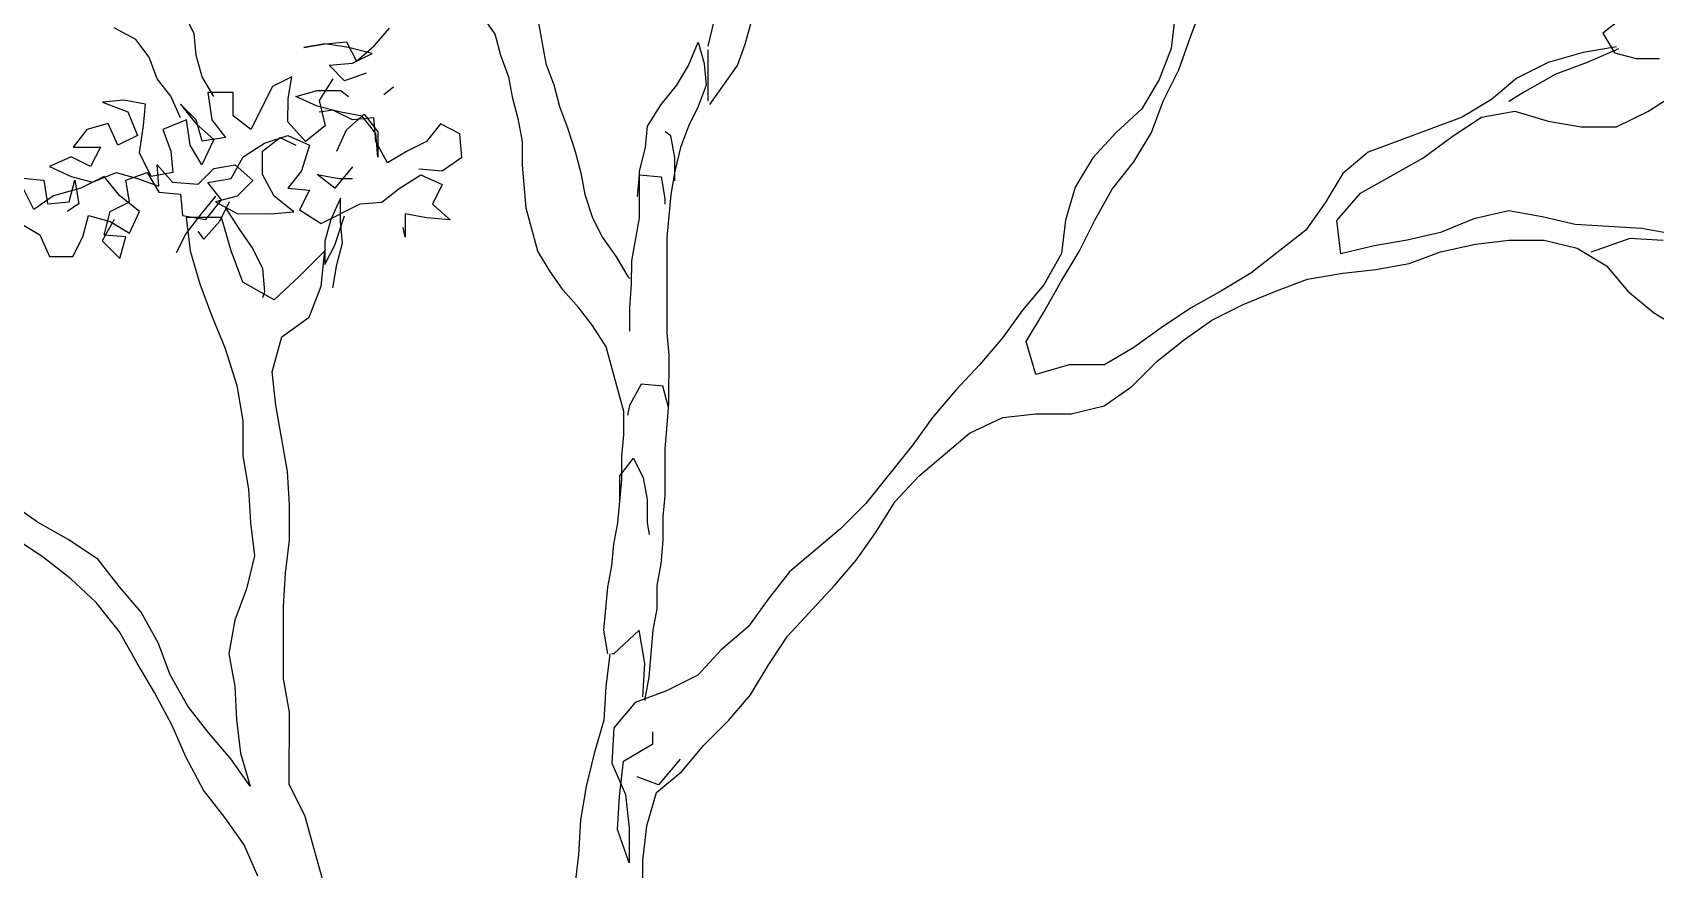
# Model space of a CAD drawing. Header units: millimetres. Extents: x 684983 to 685377, y 990360 to 990509.
# Drawn here: x 685172.297 to 685173.495, y 990437.084 to 990437.702 of the extents above; entities that cross this region are included whole.
import ezdxf

# ---------------------------------------------------------------- set-up
doc = ezdxf.new("R2010")
doc.units = ezdxf.units.MM
doc.layers.add('TEAK', color=7, linetype='Continuous')

# ---------------------------------------------------------------- blocks, each defined once
blk = doc.blocks.new('A$C25655A80')
for p, q in [((0.27517, 1.31193), (0.2713, 1.27924)), ((0.03385, 1.27081), (0.03866, 1.28234)), ((0.03866, 1.28234), (0.04154, 1.27176)), ((0.2713, 1.27924), (0.26551, 1.26387)), ((0.02807, 1.2612), (0.03385, 1.27081)), ((0.04154, 1.27176), (0.04249, 1.26119)), ((0.26551, 1.26387), (0.25685, 1.24946)), ((0.02037, 1.2516), (0.02807, 1.2612)), ((0.04249, 1.26119), (0.03864, 1.25062)), ((0.01363, 1.24103), (0.02037, 1.2516)), ((0.03864, 1.25062), (0.03382, 1.24101)), ((0.25685, 1.24946), (0.24434, 1.23793)), ((0.01266, 1.23045), (0.01363, 1.24103)), ((0.03382, 1.24101), (0.02997, 1.23044)), ((0.24434, 1.23793), (0.2328, 1.22545)), ((0.00977, 1.21892), (0.01266, 1.23045)), ((0.02997, 1.23044), (0.02707, 1.21891)), ((0.2328, 1.22545), (0.22413, 1.21104)), ((0.00975, 1.19585), (0.00977, 1.21892)), ((0.02707, 1.21891), (0.02514, 1.20737)), ((0.02514, 1.20737), (0.0232, 1.18623)), ((0.22413, 1.21104), (0.21931, 1.1947)), ((-0.21328, 1.19605), (-0.21137, 1.17971)), ((-0.19597, 1.19604), (-0.21328, 1.19605)), ((-0.19118, 1.17969), (-0.19597, 1.19604)), ((0.00588, 1.17471), (0.00975, 1.19585)), ((0.21931, 1.1947), (0.21737, 1.17836)), ((0.0232, 1.18623), (0.02315, 1.13912)), ((0.40386, 1.17915), (0.42117, 1.18298)), ((0.42117, 1.18298), (0.43752, 1.18488)), ((0.43752, 1.18488), (0.45482, 1.18487)), ((0.45482, 1.18487), (0.47116, 1.18101)), ((-0.21137, 1.17971), (-0.20658, 1.16336)), ((-0.18543, 1.16431), (-0.19118, 1.17969)), ((-0.14504, 1.17965), (-0.15755, 1.16716)), ((-0.14698, 1.16235), (-0.14504, 1.17965)), ((0.00587, 1.16317), (0.00588, 1.17471)), ((0.21737, 1.17836), (0.20871, 1.16298)), ((0.38848, 1.17339), (0.40386, 1.17915)), ((0.47116, 1.18101), (0.48557, 1.17234)), ((-0.15755, 1.16716), (-0.17005, 1.15564)), ((0.33848, 1.16575), (0.35579, 1.16862)), ((0.35579, 1.16862), (0.37213, 1.17053)), ((0.37213, 1.17053), (0.38848, 1.17339)), ((0.48557, 1.17234), (0.49613, 1.15984)), ((-0.20658, 1.16336), (-0.20082, 1.14798)), ((-0.17005, 1.15564), (-0.18543, 1.16431)), ((-0.15276, 1.14697), (-0.14698, 1.16235)), ((0.0049, 1.15164), (0.00587, 1.16317)), ((0.20871, 1.16298), (0.19812, 1.1505)), ((0.30675, 1.15328), (0.3231, 1.16)), ((0.3231, 1.16), (0.33848, 1.16575)), ((0.49613, 1.15984), (0.50862, 1.14925)), ((0.00489, 1.1401), (0.0049, 1.15164)), ((0.19812, 1.1505), (0.18849, 1.13705)), ((0.29136, 1.14561), (0.30675, 1.15328)), ((-0.20082, 1.14798), (-0.19411, 1.13163)), ((-0.16623, 1.13737), (-0.15276, 1.14697)), ((0.27789, 1.136), (0.29136, 1.14561)), ((0.50862, 1.14925), (0.52303, 1.14059)), ((-0.17105, 1.12007), (-0.16623, 1.13737)), ((0.02315, 1.13912), (0.0241, 1.12855)), ((0.18849, 1.13705), (0.17695, 1.1236)), ((0.26443, 1.12544), (0.27789, 1.136)), ((-0.19411, 1.13163), (-0.18836, 1.11336)), ((0.0241, 1.12855), (0.02408, 1.10451)), ((-0.16914, 1.10373), (-0.17105, 1.12007)), ((0.17695, 1.1236), (0.1654, 1.11111)), ((0.25192, 1.11296), (0.26443, 1.12544)), ((-0.18836, 1.11336), (-0.18549, 1.09605)), ((0.1654, 1.11111), (0.15385, 1.09767)), ((0.23845, 1.10336), (0.25192, 1.11296)), ((-0.1634, 1.07104), (-0.16914, 1.10373)), ((0.02408, 1.10451), (0.02311, 1.09394)), ((0.22211, 1.09953), (0.23845, 1.10336)), ((-0.18549, 1.09605), (-0.18551, 1.07875)), ((0.15385, 1.09767), (0.14423, 1.08422)), ((0.17211, 1.08996), (0.18846, 1.09763)), ((0.18846, 1.09763), (0.2048, 1.09954)), ((0.2048, 1.09954), (0.22211, 1.09953)), ((0.02311, 1.09394), (0.02214, 1.08241)), ((0.1471, 1.06883), (0.17211, 1.08996)), ((-0.18551, 1.07875), (-0.18264, 1.06241)), ((0.02214, 1.08241), (0.02212, 1.05933)), ((0.14423, 1.08422), (0.12113, 1.0554)), ((-0.16246, 1.0547), (-0.1634, 1.07104)), ((-0.18264, 1.06241), (-0.18169, 1.04606)), ((0.13555, 1.05635), (0.1471, 1.06883)), ((-0.28647, 1.04616), (-0.29992, 1.05578)), ((-0.16247, 1.03739), (-0.16246, 1.0547)), ((0.02212, 1.05933), (0.02115, 1.04876)), ((0.12113, 1.0554), (0.10862, 1.04291)), ((0.12592, 1.04097), (0.13555, 1.05635)), ((0.02115, 1.04876), (0.02114, 1.03723)), ((-0.2836, 1.02885), (-0.29801, 1.03848)), ((-0.2711, 1.03749), (-0.28647, 1.04616)), ((-0.18169, 1.04606), (-0.17978, 1.02972)), ((0.10862, 1.04291), (0.08361, 1.02179)), ((0.1163, 1.02753), (0.12592, 1.04097)), ((-0.25669, 1.02787), (-0.2711, 1.03749)), ((-0.16441, 1.02105), (-0.16247, 1.03739)), ((0.02114, 1.03723), (0.02016, 1.02569)), ((-0.27016, 1.01827), (-0.2836, 1.02885)), ((-0.24613, 1.0144), (-0.25669, 1.02787)), ((-0.17978, 1.02972), (-0.18364, 1.01338)), ((0.02016, 1.02569), (0.01823, 1.01512)), ((0.10571, 1.01504), (0.1163, 1.02753)), ((-0.25767, 1.00672), (-0.27016, 1.01827)), ((-0.23556, 1.00189), (-0.24613, 1.0144)), ((-0.16539, 1.00471), (-0.16441, 1.02105)), ((0.01823, 1.01512), (0.01822, 1.00358)), ((0.08361, 1.02179), (0.07302, 1.00834)), ((0.08262, 0.99007), (0.10571, 1.01504)), ((-0.24615, 0.99229), (-0.25767, 1.00672)), ((-0.18364, 1.01338), (-0.18942, 0.998)), ((0.07302, 1.00834), (0.0634, 0.99489)), ((-0.22693, 0.9865), (-0.23556, 1.00189)), ((-0.16542, 0.96914), (-0.16539, 1.00471)), ((0.01822, 1.00358), (0.01629, 0.99301)), ((-0.23751, 0.9769), (-0.24615, 0.99229)), ((-0.18942, 0.998), (-0.19232, 0.98167)), ((0.00956, 0.99302), (-0.00295, 0.98149)), ((0.01243, 0.97667), (0.00956, 0.99302)), ((0.01629, 0.99301), (0.01435, 0.96994)), ((0.0634, 0.99489), (0.04993, 0.98337)), ((-0.22117, 0.97112), (-0.22693, 0.9865)), ((0.04993, 0.98337), (0.03838, 0.97088)), ((0.07299, 0.97565), (0.08262, 0.99007)), ((-0.22887, 0.96247), (-0.23751, 0.9769)), ((-0.19232, 0.98167), (-0.18945, 0.96532)), ((-0.00487, 0.98149), (-0.00681, 0.96515)), ((-0.00295, 0.98149), (-0.00391, 0.98149)), ((0.01145, 0.96033), (0.01243, 0.97667)), ((0.06433, 0.96124), (0.07299, 0.97565)), ((-0.21253, 0.95573), (-0.22117, 0.97112)), ((-0.16255, 0.9528), (-0.16542, 0.96914)), ((0.01435, 0.96994), (0.01241, 0.95937)), ((0.03838, 0.97088), (0.02299, 0.9632)), ((-0.22023, 0.94612), (-0.22887, 0.96247)), ((-0.18945, 0.96532), (-0.18851, 0.94898)), ((-0.00681, 0.96515), (-0.00778, 0.94881)), ((0.02299, 0.9632), (0.00761, 0.95745)), ((0.01241, 0.95937), (0.01241, 0.95841)), ((0.05374, 0.94876), (0.06433, 0.96124)), ((-0.20197, 0.94226), (-0.21253, 0.95573)), ((-0.16258, 0.91723), (-0.16255, 0.9528)), ((0.00761, 0.95745), (-0.00298, 0.94496)), ((-0.21352, 0.93074), (-0.22023, 0.94612)), ((-0.18851, 0.94898), (-0.1866, 0.93263)), ((-0.00778, 0.94881), (-0.0126, 0.93247)), ((-0.00298, 0.94496), (-0.00396, 0.92766)), ((0.01624, 0.93725), (0.01624, 0.94302)), ((0.04123, 0.93627), (0.05374, 0.94876)), ((-0.19141, 0.92975), (-0.20197, 0.94226)), ((0.00181, 0.92862), (0.01624, 0.93725)), ((0.03065, 0.92378), (0.04123, 0.93627)), ((-0.20488, 0.91439), (-0.21352, 0.93074)), ((-0.18181, 0.91629), (-0.19141, 0.92975)), ((-0.1866, 0.93263), (-0.18181, 0.91629)), ((-0.0126, 0.93247), (-0.01646, 0.91614)), ((-0.00396, 0.92766), (0.00276, 0.91227)), ((-0.00013, 0.91131), (0.00181, 0.92862)), ((0.02969, 0.92955), (0.0191, 0.91706)), ((0.0191, 0.91706), (0.00853, 0.92092)), ((0.01814, 0.91322), (0.03065, 0.92378)), ((-0.19432, 0.90092), (-0.20488, 0.91439)), ((-0.15491, 0.90184), (-0.16258, 0.91723)), ((-0.01646, 0.91614), (-0.01936, 0.8998)), ((-0.0011, 0.89497), (-0.00013, 0.91131)), ((0.00276, 0.91227), (0.00467, 0.89593)), ((0.01332, 0.89688), (0.01814, 0.91322)), ((-0.18472, 0.88745), (-0.19432, 0.90092)), ((-0.14532, 0.86723), (-0.15491, 0.90184)), ((-0.01936, 0.8998), (-0.02034, 0.88249)), ((0.00465, 0.87863), (-0.0011, 0.89497)), ((0.00467, 0.89593), (0.00465, 0.87863)), ((0.01138, 0.87958), (0.01332, 0.89688)), ((-0.178, 0.87206), (-0.18472, 0.88745)), ((-0.02034, 0.88249), (-0.02228, 0.86615)), ((0.01135, 0.84497), (0.01138, 0.87958))]:
    blk.add_line(p, q)
at = {"color": 62}
for p, q in [((0.28092, 1.285), (0.29248, 1.31575)), ((-0.04207, 1.30356), (-0.03633, 1.27184)), ((-0.20935, 1.28641), (-0.21415, 1.29603)), ((-0.06131, 1.28628), (-0.06803, 1.2959)), ((-0.23819, 1.28356), (-0.24876, 1.28933)), ((-0.2084, 1.27584), (-0.20935, 1.28641)), ((-0.12091, 1.28056), (-0.11321, 1.28921)), ((-0.05843, 1.2757), (-0.06131, 1.28628)), ((0.04347, 1.28041), (0.04636, 1.29195)), ((0.06173, 1.28136), (0.06463, 1.29193)), ((0.49241, 1.29346), (0.48375, 1.28674)), ((0.48375, 1.28674), (0.48951, 1.27712)), ((-0.23147, 1.2749), (-0.23819, 1.28356)), ((-0.15552, 1.27964), (-0.14494, 1.28155)), ((-0.14494, 1.28155), (-0.15552, 1.27964)), ((-0.14494, 1.28155), (-0.13437, 1.2825)), ((-0.13341, 1.27962), (-0.14494, 1.28155)), ((-0.13437, 1.2825), (-0.12957, 1.27288)), ((-0.12188, 1.27672), (-0.13341, 1.27962)), ((-0.12957, 1.27288), (-0.12091, 1.28056)), ((0.04344, 1.2535), (0.04347, 1.27849)), ((0.05788, 1.27079), (0.06173, 1.28136)), ((0.27513, 1.26867), (0.28092, 1.285)), ((0.49047, 1.28001), (0.47413, 1.27714)), ((0.49143, 1.27904), (0.47605, 1.27233)), ((-0.22763, 1.26432), (-0.23147, 1.2749)), ((-0.20552, 1.26526), (-0.2084, 1.27584)), ((-0.14303, 1.27097), (-0.1315, 1.27192)), ((-0.13535, 1.26327), (-0.14303, 1.27097)), ((-0.1315, 1.27192), (-0.12188, 1.27672)), ((-0.0546, 1.26512), (-0.05843, 1.2757)), ((-0.03633, 1.27184), (-0.03249, 1.26126)), ((0.0444, 1.25157), (0.05788, 1.27079)), ((0.45682, 1.27235), (0.44143, 1.26467)), ((0.47413, 1.27714), (0.45682, 1.27235)), ((0.47605, 1.27233), (0.46066, 1.26657)), ((0.48951, 1.27712), (0.50008, 1.27423)), ((0.50008, 1.27423), (0.51162, 1.27422)), ((-0.22091, 1.25566), (-0.22763, 1.26432)), ((-0.19976, 1.25564), (-0.20552, 1.26526)), ((-0.1613, 1.26522), (-0.17092, 1.26042)), ((-0.16323, 1.25465), (-0.1613, 1.26522)), ((-0.14112, 1.26424), (-0.14785, 1.25367)), ((-0.12477, 1.26711), (-0.13535, 1.26327)), ((-0.05268, 1.25455), (-0.0546, 1.26512)), ((0.26743, 1.25329), (0.27513, 1.26867)), ((0.44143, 1.26467), (0.42893, 1.25411)), ((0.46066, 1.26657), (0.44527, 1.25794)), ((-0.21611, 1.24508), (-0.22091, 1.25566)), ((-0.20264, 1.25757), (-0.20073, 1.24411)), ((-0.19015, 1.25756), (-0.20264, 1.25757)), ((-0.19016, 1.24602), (-0.19015, 1.25756)), ((-0.17092, 1.26042), (-0.18151, 1.23928)), ((-0.16324, 1.24311), (-0.16323, 1.25465)), ((-0.15939, 1.25561), (-0.14881, 1.25848)), ((-0.14882, 1.25079), (-0.15939, 1.25561)), ((-0.14881, 1.25848), (-0.13728, 1.25847)), ((-0.13728, 1.25847), (-0.13343, 1.25558)), ((-0.11613, 1.25653), (-0.11132, 1.26037)), ((-0.04981, 1.24397), (-0.05268, 1.25455)), ((-0.03249, 1.26126), (-0.02962, 1.25068)), ((0.42893, 1.25411), (0.4145, 1.24547)), ((0.44527, 1.25794), (0.43758, 1.25314)), ((0.50583, 1.24827), (0.51641, 1.25499)), ((-0.24398, 1.25376), (-0.25456, 1.25281)), ((-0.25456, 1.25281), (-0.24207, 1.24799)), ((-0.23341, 1.25183), (-0.24398, 1.25376)), ((-0.24207, 1.24799), (-0.23727, 1.23645)), ((-0.23438, 1.24126), (-0.23341, 1.25183)), ((-0.21611, 1.25181), (-0.20843, 1.24219)), ((-0.20843, 1.24412), (-0.21611, 1.25181)), ((-0.18151, 1.23928), (-0.19016, 1.24602)), ((-0.13729, 1.2479), (-0.14882, 1.25079)), ((-0.14113, 1.24886), (-0.14786, 1.24791)), ((-0.14785, 1.25367), (-0.14498, 1.24117)), ((-0.13152, 1.24405), (-0.14113, 1.24886)), ((-0.12671, 1.24596), (-0.13729, 1.2479)), ((-0.13441, 1.23924), (-0.12575, 1.24692)), ((-0.11999, 1.23731), (-0.12671, 1.24596)), ((-0.12575, 1.24692), (-0.11903, 1.23827)), ((-0.02962, 1.25068), (-0.02578, 1.2401)), ((0.26165, 1.23792), (0.26743, 1.25329)), ((0.42411, 1.24546), (0.44046, 1.24833)), ((0.44046, 1.24833), (0.4568, 1.24351)), ((0.49044, 1.24059), (0.50583, 1.24827)), ((-0.26226, 1.23936), (-0.269, 1.23071)), ((-0.25169, 1.24223), (-0.26226, 1.23936)), ((-0.24689, 1.23165), (-0.25169, 1.24223)), ((-0.23632, 1.2278), (-0.23438, 1.24126)), ((-0.21323, 1.24412), (-0.22477, 1.23932)), ((-0.22477, 1.23932), (-0.22094, 1.22875)), ((-0.21132, 1.23162), (-0.21323, 1.24412)), ((-0.20555, 1.23354), (-0.20843, 1.24412)), ((-0.20843, 1.24219), (-0.19978, 1.23449)), ((-0.20073, 1.24411), (-0.19401, 1.23545)), ((-0.1546, 1.23349), (-0.16324, 1.24311)), ((-0.14498, 1.24117), (-0.1546, 1.23349)), ((-0.13923, 1.22867), (-0.13441, 1.23924)), ((-0.12095, 1.245), (-0.13152, 1.24405)), ((-0.12, 1.23346), (-0.12095, 1.245)), ((-0.11903, 1.23827), (-0.11904, 1.22577)), ((-0.08826, 1.24208), (-0.095, 1.23344)), ((-0.07866, 1.23727), (-0.08826, 1.24208)), ((-0.0479, 1.23339), (-0.04981, 1.24397)), ((-0.02578, 1.2401), (-0.02195, 1.22856)), ((0.02516, 1.23621), (0.02228, 1.23814)), ((0.4145, 1.24547), (0.36834, 1.22821)), ((0.40968, 1.23586), (0.42411, 1.24546)), ((0.4568, 1.24351), (0.47313, 1.24061)), ((0.47313, 1.24061), (0.49044, 1.24059)), ((-0.269, 1.23071), (-0.25554, 1.2307)), ((-0.25554, 1.2307), (-0.26036, 1.22109)), ((-0.23727, 1.23645), (-0.24689, 1.23165)), ((-0.20556, 1.222), (-0.21132, 1.23162)), ((-0.19978, 1.23449), (-0.20556, 1.222)), ((-0.19401, 1.23545), (-0.20555, 1.23354)), ((-0.18537, 1.22583), (-0.17479, 1.23255)), ((-0.17575, 1.2287), (-0.1671, 1.23543)), ((-0.17479, 1.23255), (-0.16325, 1.23638)), ((-0.1671, 1.23543), (-0.15941, 1.23157)), ((-0.16325, 1.23638), (-0.15268, 1.23157)), ((-0.15268, 1.23157), (-0.15654, 1.21907)), ((-0.11424, 1.22288), (-0.12, 1.23346)), ((-0.11904, 1.22577), (-0.11999, 1.23731)), ((-0.095, 1.23344), (-0.10462, 1.22864)), ((-0.0777, 1.22573), (-0.07866, 1.23727)), ((-0.04791, 1.22186), (-0.0479, 1.23339)), ((0.02708, 1.22564), (0.02516, 1.23621)), ((0.25298, 1.22351), (0.26165, 1.23792)), ((0.39526, 1.2253), (0.40968, 1.23586)), ((-0.26997, 1.22591), (-0.28054, 1.22111)), ((-0.26036, 1.22109), (-0.26997, 1.22591)), ((-0.23056, 1.21626), (-0.23632, 1.2278)), ((-0.22767, 1.22202), (-0.21999, 1.21336)), ((-0.22672, 1.21145), (-0.22767, 1.22202)), ((-0.22094, 1.22875), (-0.21998, 1.21817)), ((-0.1998, 1.22008), (-0.18922, 1.22199)), ((-0.19115, 1.21526), (-0.18537, 1.22583)), ((-0.18922, 1.22199), (-0.18057, 1.21429)), ((-0.17577, 1.21717), (-0.17575, 1.2287)), ((-0.10462, 1.22864), (-0.11424, 1.22288)), ((-0.08732, 1.21901), (-0.0777, 1.22573)), ((-0.02195, 1.22856), (-0.01907, 1.21799)), ((0.02707, 1.2141), (0.02708, 1.22564)), ((0.24239, 1.21006), (0.25298, 1.22351)), ((0.36834, 1.22821), (0.35584, 1.21764)), ((0.36448, 1.20802), (0.39526, 1.2253)), ((-0.29401, 1.21535), (-0.28343, 1.21438)), ((-0.28343, 1.21438), (-0.28152, 1.20285)), ((-0.28054, 1.22111), (-0.26997, 1.21629)), ((-0.27095, 1.2038), (-0.26805, 1.21437)), ((-0.26997, 1.21629), (-0.2594, 1.2134)), ((-0.26805, 1.21437), (-0.26614, 1.20283)), ((-0.25363, 1.21628), (-0.26517, 1.21052)), ((-0.2594, 1.2134), (-0.24786, 1.2182)), ((-0.24595, 1.20666), (-0.25363, 1.21628)), ((-0.24786, 1.2182), (-0.23729, 1.2153)), ((-0.24306, 1.21435), (-0.23248, 1.21818)), ((-0.24115, 1.20377), (-0.24306, 1.21435)), ((-0.23729, 1.2153), (-0.22672, 1.21145)), ((-0.23248, 1.21818), (-0.22672, 1.20856)), ((-0.21998, 1.21817), (-0.23056, 1.21626)), ((-0.20749, 1.21239), (-0.1998, 1.22008)), ((-0.20269, 1.21335), (-0.19115, 1.21526)), ((-0.18057, 1.21429), (-0.18827, 1.20661)), ((-0.17001, 1.20659), (-0.17577, 1.21717)), ((-0.15654, 1.21907), (-0.16327, 1.21043)), ((-0.14885, 1.21714), (-0.13828, 1.21521)), ((-0.1402, 1.21041), (-0.14885, 1.21714)), ((-0.13154, 1.22097), (-0.1402, 1.21041)), ((-0.13828, 1.21521), (-0.13155, 1.21521)), ((-0.10848, 1.21038), (-0.0979, 1.2171)), ((-0.09886, 1.21998), (-0.08732, 1.21901)), ((-0.0979, 1.2171), (-0.08733, 1.21228)), ((-0.046, 1.20071), (-0.04791, 1.22186)), ((-0.01907, 1.21799), (-0.01716, 1.20741)), ((0.00879, 1.20643), (0.00977, 1.217)), ((0.00977, 1.217), (0.02034, 1.21603)), ((0.02034, 1.21603), (0.02225, 1.20545)), ((0.35584, 1.21764), (0.34717, 1.20323)), ((-0.28825, 1.19997), (-0.29401, 1.21151)), ((-0.27863, 1.20669), (-0.28825, 1.19997)), ((-0.26517, 1.21052), (-0.27863, 1.20669)), ((-0.23634, 1.19896), (-0.24595, 1.20666)), ((-0.22672, 1.20856), (-0.21615, 1.20759)), ((-0.21999, 1.21336), (-0.20749, 1.21239)), ((-0.21615, 1.20759), (-0.2152, 1.19702)), ((-0.19885, 1.20662), (-0.20655, 1.19701)), ((-0.19596, 1.20469), (-0.20269, 1.21335)), ((-0.18827, 1.20661), (-0.19885, 1.20373)), ((-0.1604, 1.19889), (-0.17001, 1.20659)), ((-0.16327, 1.21043), (-0.1527, 1.20946)), ((-0.1527, 1.20946), (-0.15752, 1.19985)), ((-0.11714, 1.20366), (-0.10848, 1.21038)), ((-0.08733, 1.21228), (-0.09215, 1.20267)), ((-0.01716, 1.20741), (-0.01332, 1.19587)), ((0.23373, 1.19468), (0.24239, 1.21006)), ((0.35293, 1.19458), (0.36448, 1.20802)), ((-0.28152, 1.20285), (-0.27095, 1.2038)), ((-0.26614, 1.20283), (-0.27191, 1.19899)), ((-0.25366, 1.18744), (-0.25076, 1.19897)), ((-0.25076, 1.19897), (-0.24115, 1.20377)), ((-0.24116, 1.18839), (-0.23634, 1.19896)), ((-0.20366, 1.19508), (-0.19596, 1.20469)), ((-0.19885, 1.20373), (-0.18828, 1.19795)), ((-0.19212, 1.20373), (-0.19694, 1.19412)), ((-0.19405, 1.20084), (-0.18733, 1.19026)), ((-0.17194, 1.19794), (-0.1604, 1.19889)), ((-0.15752, 1.19985), (-0.14695, 1.19311)), ((-0.14695, 1.19311), (-0.12771, 1.20271)), ((-0.13732, 1.2056), (-0.14214, 1.19503)), ((-0.13733, 1.19406), (-0.13732, 1.2056)), ((-0.12771, 1.20271), (-0.11714, 1.20366)), ((-0.09215, 1.20267), (-0.0835, 1.19497)), ((-0.04026, 1.17955), (-0.046, 1.20071)), ((0.02225, 1.20545), (0.02225, 1.20257)), ((0.34717, 1.20323), (0.33754, 1.18978)), ((0.43753, 1.1993), (0.42022, 1.19548)), ((0.45387, 1.19641), (0.43753, 1.1993)), ((-0.29499, 1.19325), (-0.28538, 1.18747)), ((-0.26423, 1.18649), (-0.26134, 1.19706)), ((-0.26134, 1.19706), (-0.25077, 1.19417)), ((-0.24884, 1.19513), (-0.25462, 1.18456)), ((-0.25077, 1.19417), (-0.24116, 1.18839)), ((-0.2152, 1.19702), (-0.20366, 1.19508)), ((-0.20655, 1.19701), (-0.21328, 1.18836)), ((-0.19694, 1.19412), (-0.20463, 1.18547)), ((-0.18828, 1.19795), (-0.17194, 1.19794)), ((-0.18733, 1.19026), (-0.18061, 1.18064)), ((-0.14214, 1.19503), (-0.14503, 1.18446)), ((-0.14023, 1.18253), (-0.13541, 1.19694)), ((-0.13638, 1.18349), (-0.13733, 1.19406)), ((-0.10562, 1.18634), (-0.10658, 1.19115)), ((-0.10561, 1.19788), (-0.10562, 1.18634)), ((-0.09504, 1.19595), (-0.10561, 1.19788)), ((-0.0835, 1.19497), (-0.09504, 1.19595)), ((-0.01332, 1.19587), (-0.00853, 1.18625)), ((0.22602, 1.17931), (0.23373, 1.19468)), ((0.35484, 1.17823), (0.35293, 1.19458)), ((0.42022, 1.19548), (0.40387, 1.18876)), ((0.47021, 1.19255), (0.45387, 1.19641)), ((0.50289, 1.19059), (0.47021, 1.19255)), ((0.51923, 1.18769), (0.50289, 1.19059)), ((-0.28538, 1.18747), (-0.28058, 1.17689)), ((-0.26905, 1.17688), (-0.26423, 1.18649)), ((-0.25462, 1.18456), (-0.24598, 1.1759)), ((-0.24308, 1.18647), (-0.25366, 1.18744)), ((-0.24598, 1.1759), (-0.24308, 1.18647)), ((-0.2181, 1.17876), (-0.21328, 1.18836)), ((-0.21328, 1.18836), (-0.2181, 1.17876)), ((-0.20463, 1.18547), (-0.20751, 1.18932)), ((-0.14503, 1.18446), (-0.14504, 1.17292)), ((-0.14504, 1.17292), (-0.14023, 1.18253)), ((-0.13928, 1.17292), (-0.13638, 1.18349)), ((-0.00853, 1.18625), (-0.00181, 1.17664)), ((0.33754, 1.18978), (0.31061, 1.16866)), ((0.37118, 1.18206), (0.35484, 1.17823)), ((0.38753, 1.18493), (0.37118, 1.18206)), ((0.40387, 1.18876), (0.38753, 1.18493)), ((0.49712, 1.18579), (0.48077, 1.18004)), ((0.51346, 1.18482), (0.49712, 1.18579)), ((-0.28058, 1.17689), (-0.26905, 1.17688)), ((-0.18061, 1.18064), (-0.17581, 1.17103)), ((-0.0345, 1.16994), (-0.04026, 1.17955)), ((-0.00181, 1.17664), (0.00395, 1.16702)), ((0.21736, 1.1649), (0.22602, 1.17931)), ((0.48077, 1.18004), (0.47789, 1.17908)), ((-0.17581, 1.17103), (-0.17486, 1.15949)), ((-0.14121, 1.16138), (-0.13928, 1.17292)), ((-0.02778, 1.16032), (-0.0345, 1.16994)), ((0.00395, 1.16702), (0.00491, 1.16605)), ((0.31061, 1.16866), (0.29618, 1.16002)), ((-0.17486, 1.15949), (-0.17582, 1.15661)), ((-0.02009, 1.15166), (-0.02778, 1.16032)), ((0.20869, 1.14953), (0.21736, 1.1649)), ((0.29618, 1.16002), (0.28079, 1.15138)), ((-0.01337, 1.143), (-0.02009, 1.15166)), ((0.28079, 1.15138), (0.26636, 1.14178)), ((-0.00665, 1.13242), (-0.01337, 1.143)), ((0.20003, 1.13511), (0.20869, 1.14953)), ((0.20482, 1.11877), (0.20003, 1.13511)), ((0.26636, 1.14178), (0.2529, 1.13218)), ((0.00197, 1.10069), (-0.00665, 1.13242)), ((0.2529, 1.13218), (0.23847, 1.12354)), ((0.22117, 1.12356), (0.20482, 1.11877)), ((0.23847, 1.12354), (0.22117, 1.12356)), ((0.01063, 1.11414), (0.00486, 1.10357)), ((0.02121, 1.11317), (0.01063, 1.11414)), ((0.02408, 1.10259), (0.02121, 1.11317)), ((0.00486, 1.10357), (0.00389, 1.09876)), ((0.00196, 1.08915), (0.00197, 1.10069)), ((0.00099, 1.07858), (0.00196, 1.08915)), ((0.00098, 1.06704), (0.00099, 1.07858)), ((0.00002, 1.06897), (0.00675, 1.07761)), ((0.00675, 1.07761), (0.01155, 1.068)), ((-0.00097, 1.0459), (0.00098, 1.06704)), ((0.00001, 1.05743), (0.00002, 1.06897)), ((0.01155, 1.068), (0.01346, 1.05742)), ((0.01346, 1.05742), (0.01345, 1.04588)), ((-0.0029, 1.03532), (-0.00097, 1.0459)), ((0.01345, 1.04588), (0.01441, 1.04012)), ((-0.00387, 1.02475), (-0.0029, 1.03532)), ((-0.0058, 1.01418), (-0.00387, 1.02475)), ((-0.00774, 0.99303), (-0.0058, 1.01418)), ((-0.00583, 0.98149), (-0.00774, 0.99303))]:
    blk.add_line(p, q, dxfattribs=at)
blk = doc.blocks.new('TR')
blk.add_blockref('A$C25655A80', (0.01921, 0.01485, 1.34531))

msp = doc.modelspace()

# ---------------------------------------------------------------- block references
at = {"layer": 'TEAK', "xscale": 1.5, "yscale": 1.5, "zscale": 1.5}
msp.add_blockref('TR', (685172.7015, 990435.749, 99.599), dxfattribs=at)

doc.saveas('drawing.dxf')
